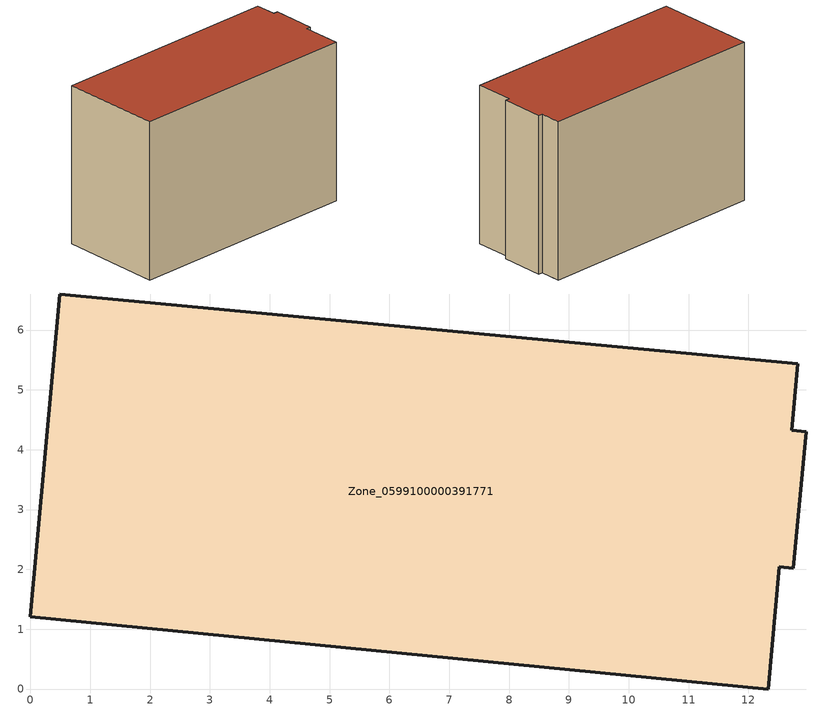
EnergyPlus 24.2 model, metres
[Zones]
Zone_0599100000391771
 floor ground (C_G): 0,1.21 0.49,6.6 12.82,5.43 12.72,4.32 12.96,4.3 12.75,2.02 12.51,2.04 12.33,0 z0
 wall outside (C_F): 0.49,6.6 0,1.21 12.33,0 12.51,2.04 12.75,2.02 12.96,4.3 12.72,4.32 12.82,5.43 0.49,6.6 z0:8.51
 roof outside (C_R): 12.82,5.43 0.49,6.6 0,1.21 12.33,0 12.51,2.04 12.75,2.02 12.96,4.3 12.72,4.32 z8.51
[BUILDING]
Pand.0599100000391771: North Axis=0; Terrain=City; Loads Convergence Tolerance Value=0.04; Temperature Convergence Tolerance Value=0.4; Solar Distribution=FullExterior; Maximum Number of Warmup Days=25; Minimum Number of Warmup Days=1
[Site:Location]
Rotterdam.The.Hague.AP_ZH_NLD Design_Conditions: Latitude=51.96; Longitude=4.45; Time Zone=1; Elevation=-4.5
[SITE:GROUNDTEMPERATURE:BUILDINGSURFACE]
18, 18, 18, 18, 18, 18, 18, 18, 18, 18, 18, 18
[MATERIAL] Thermal Absorptance=0.9; Solar Absorptance=0.7; Visible Absorptance=0.7
Name | Roughness | Thickness | Conductivity | Density | Specific Heat
G.TI.1992-2005 | MediumSmooth | 0.15 | 0.06 | 540 | 1210
F.TI.1992-2005 | Rough | 0.3 | 0.12 | 1920 | 840
R.TI.1992-2005 | MediumRough | 0.2 | 0.08 | 1500 | 1000
[CONSTRUCTION]
C_G: G.TI.1992-2005
C_F: F.TI.1992-2005
C_R: R.TI.1992-2005
[ZONE]
Zone_0599100000391771: Type=1; Multiplier=1; Ceiling Height=Autocalculate; Volume=Autocalculate; Floor Area=autocalculate; Part of Total Floor Area=Yes
[ZONEINFILTRATION:DESIGNFLOWRATE]
Infil_Zone_0599100000391771: Zone or ZoneList or Space or SpaceList=Zone_0599100000391771; Schedule=AlwaysOn; Design Flow Rate Calculation Method=Flow/Area; Flow Rate per Floor Area=0.0015; Constant Term Coefficient=1; Temperature Term Coefficient=0; Velocity Term Coefficient=0; Velocity Squared Term Coefficient=0
[HVACTEMPLATE:ZONE:IDEALLOADSAIRSYSTEM]
Zone_0599100000391771: Maximum Heating Supply Air Temperature=50; Minimum Cooling Supply Air Temperature=13; Maximum Heating Supply Air Humidity Ratio=0.0156; Minimum Cooling Supply Air Humidity Ratio=0.0077; Heating Limit=NoLimit; Cooling Limit=NoLimit; Dehumidification Control Type=ConstantSensibleHeatRatio; Cooling Sensible Heat Ratio=0.7; Dehumidification Setpoint=60; Humidification Control Type=None; Humidification Setpoint=30; Outdoor Air Method=None; Outdoor Air Flow Rate per Person=0.00944; Outdoor Air Flow Rate per Zone Floor Area=0; Outdoor Air Flow Rate per Zone=0; Demand Controlled Ventilation Type=None; Outdoor Air Economizer Type=NoEconomizer; Heat Recovery Type=None; Sensible Heat Recovery Effectiveness=0.7; Latent Heat Recovery Effectiveness=0.65
[ZONECONTROL:THERMOSTAT]
ThermostatControl_Zone_0599100000391771: Zone or ZoneList=Zone_0599100000391771; Control Type Schedule=DualSetpointControlType; Control 1=Thermostat_Zone_0599100000391771; Temperature Difference Between Cutout And Setpoint=0
[THERMOSTATSETPOINT:DUALSETPOINT]
Thermostat_Zone_0599100000391771: Heating Setpoint Temperature Schedule=HeatingSetpoint_Zone_0599100000391771; Cooling Setpoint Temperature Schedule=CoolingSetpoint_Zone_0599100000391771
[SCHEDULE:COMPACT]
HeatingSetpoint_Zone_0599100000391771: Through: 12/31, For: AllDays, Until: 24:00, 21
CoolingSetpoint_Zone_0599100000391771: Through: 12/31, For: AllDays, Until: 24:00, 24
DualSetpointControlType: Through: 12/31, For: AllDays, Until: 24:00, 4
AlwaysOn: Through: 12/31, For: AllDays, Until: 24:00, 1
